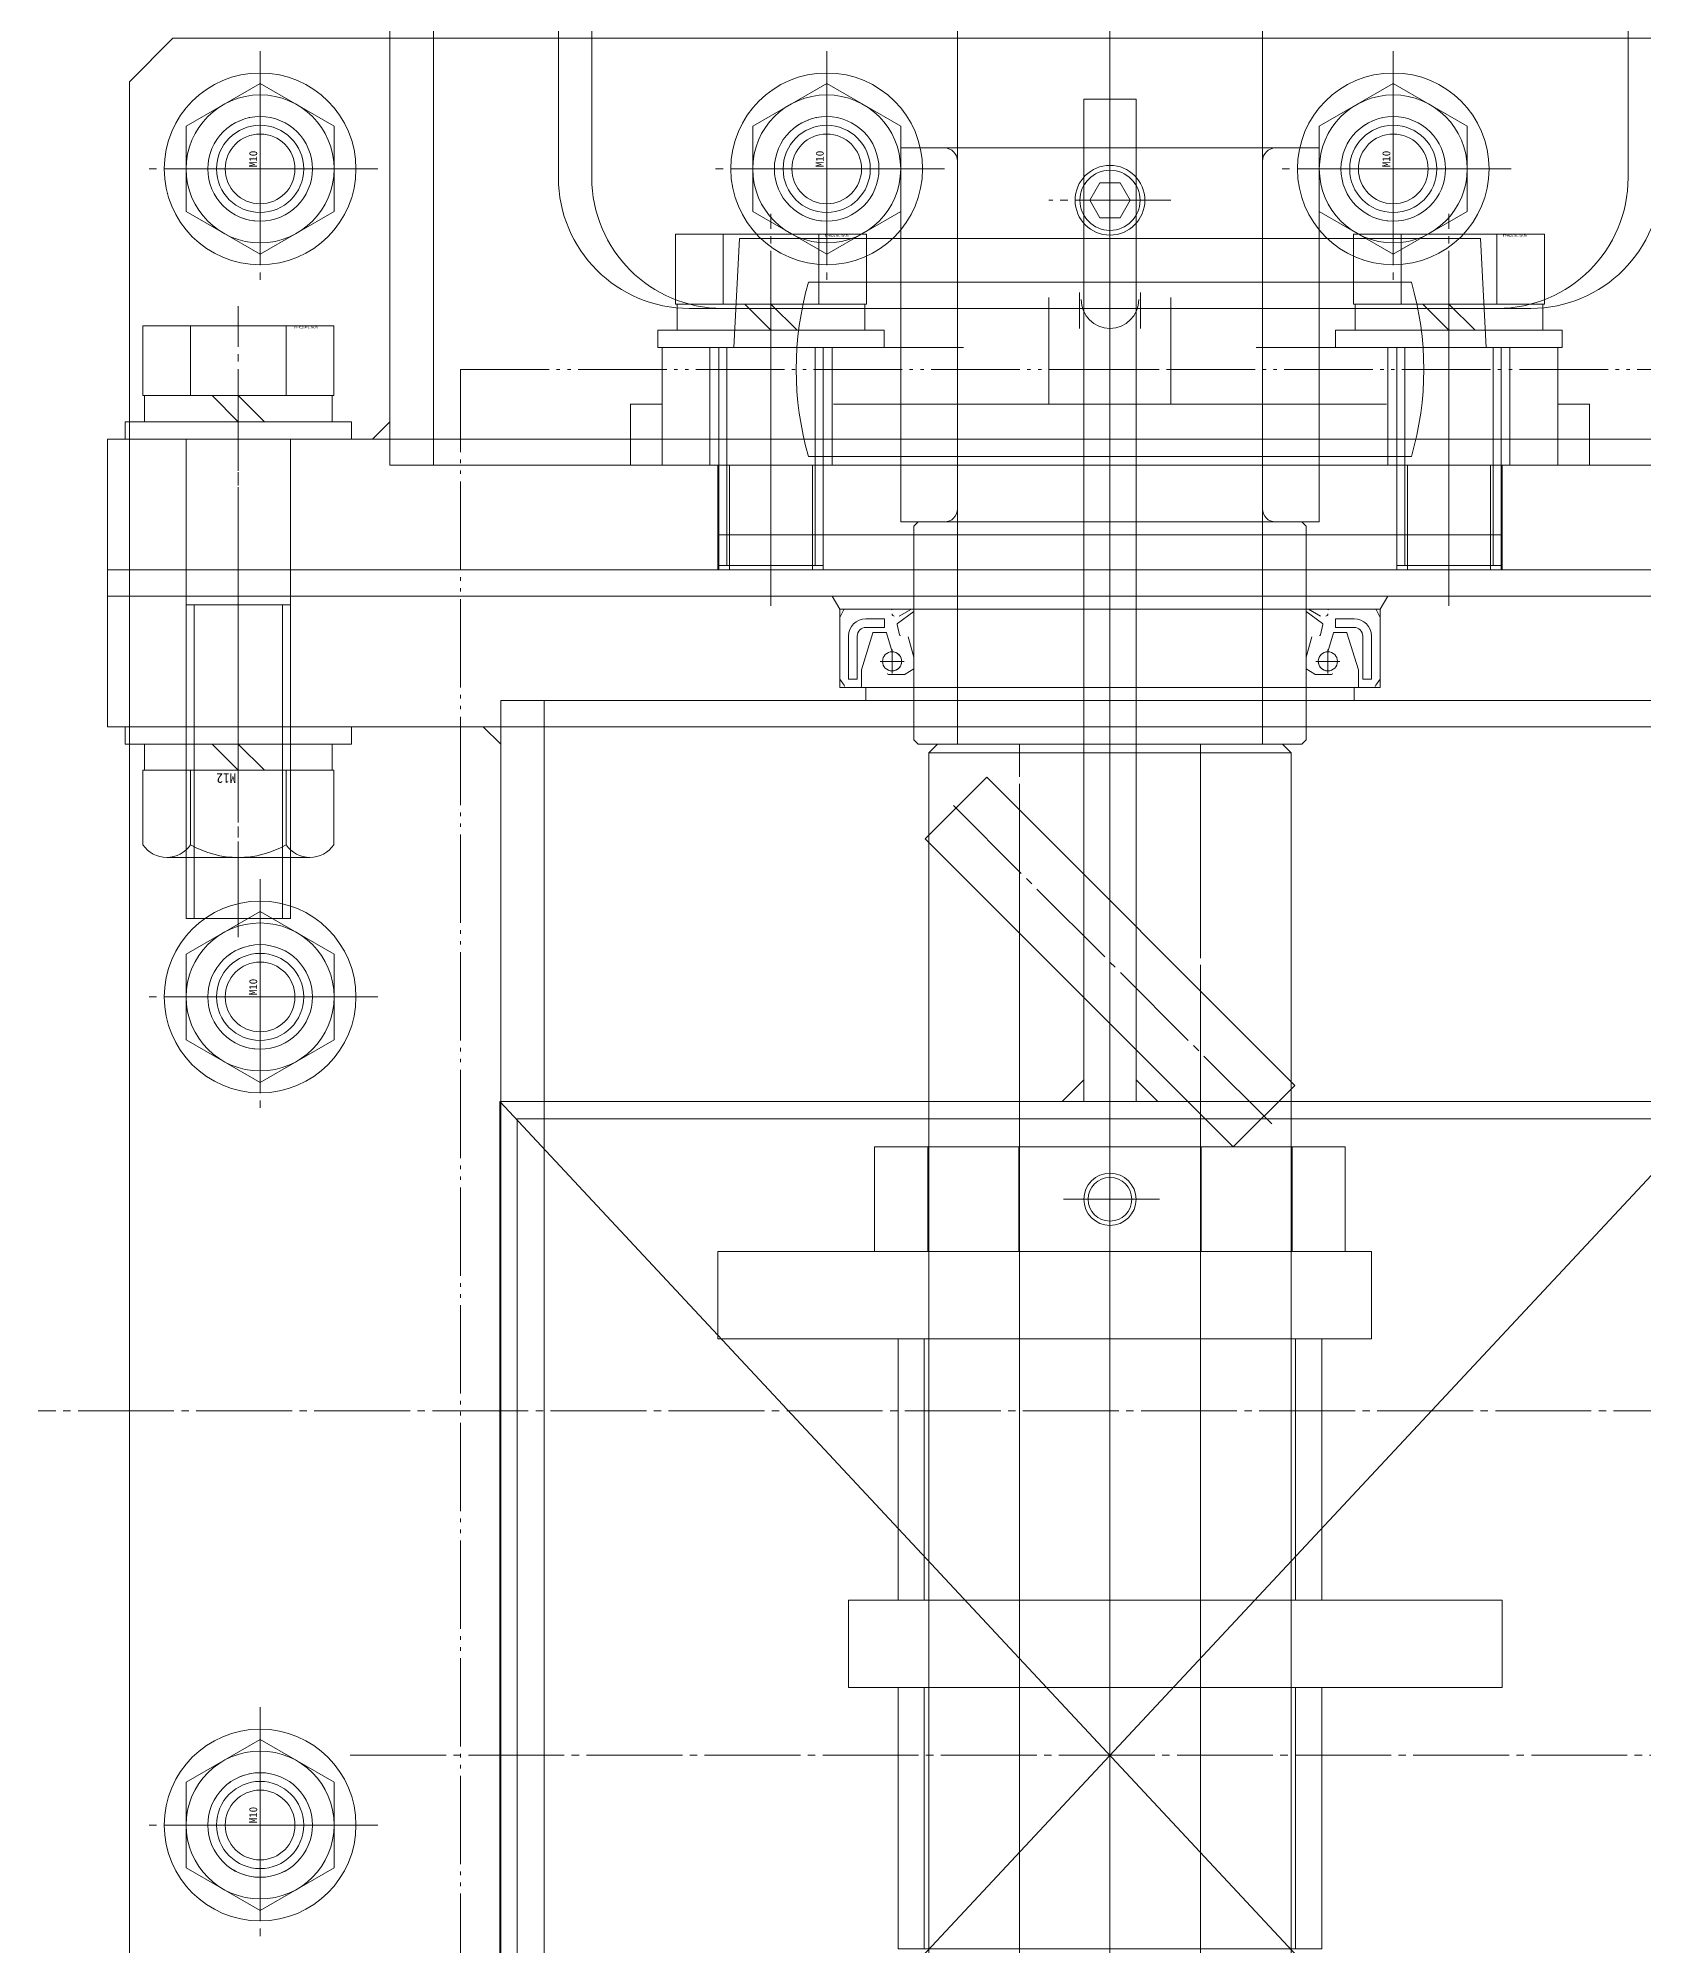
# Model space of a CAD drawing. Units: millimetres at full size. Extents: x -21196 to 21204, y -11807 to 11807.
# Drawn here: x -15722.5 to -15538.3, y -2213.5 to -1994.6 of the extents above; entities that cross this region are included whole.
import ezdxf
from ezdxf.enums import TextEntityAlignment as Align

# ---------------------------------------------------------------- set-up
doc = ezdxf.new("R2010")
doc.units = ezdxf.units.MM
doc.header["$LTSCALE"] = 0.5
doc.linetypes.add('USER3', pattern=[26.999999, 20.299999, -1.7, 0.8, -1.7, 0.8, -1.7])
doc.linetypes.add('USER4', pattern=[27.1, 22, -1.7, 1.7, -1.7])
doc.layers.add('1-0_設備-5(241129配置図菊池追記(立面図).jww)(機器配置図 260128.dwg)', color=7, linetype='Continuous', lineweight=9)
doc.styles.add('ＭＳ ゴシック', font='')
doc.styles.get('ＭＳ ゴシック').set_extended_font_data('MS Gothic')

msp = doc.modelspace()

# ---------------------------------------------------------------- linework, layer by layer
at = {"layer": '1-0_設備-5(241129配置図菊池追記(立面図).jww)(機器配置図 260128.dwg)', "linetype": 'USER4'}
for p, q in [((-15599.5215, -2825.1471), (-15599.5215, -1610.1471)), ((-15599.5215, -3335.6475), (-15599.5215, -1770.7806)), ((-15599.5215, -2061.6477), (-15599.5215, -1869.3461)), ((-15599.5215, -3372.246), (-15599.5215, -1986.1498)), ((-15697.0215, -1996.1354), (-15697.0215, -2023.16)), ((-15632.0215, -1996.1354), (-15632.0215, -2023.16)), ((-15567.0215, -1996.1354), (-15567.0215, -2023.16)), ((-15697.0215, -1999.3088), (-15697.0215, -2019.9855)), ((-15697.0215, -1999.3093), (-15697.0215, -2019.986)), ((-15632.0215, -1999.3088), (-15632.0215, -2019.9855)), ((-15632.0215, -1999.3093), (-15632.0215, -2019.986)), ((-15567.0215, -1999.3088), (-15567.0215, -2019.9855)), ((-15567.0215, -1999.3093), (-15567.0215, -2019.986)), ((-15683.5093, -2009.6477), (-15710.5338, -2009.6477)), ((-15686.6832, -2009.6471), (-15707.3599, -2009.6471)), ((-15686.6832, -2009.6477), (-15707.3599, -2009.6477)), ((-15618.5093, -2009.6477), (-15645.5338, -2009.6477)), ((-15621.6832, -2009.6471), (-15642.3599, -2009.6471)), ((-15621.6832, -2009.6477), (-15642.3599, -2009.6477)), ((-15553.5093, -2009.6477), (-15580.5338, -2009.6477)), ((-15556.6832, -2009.6471), (-15577.3599, -2009.6471)), ((-15556.6832, -2009.6477), (-15577.3599, -2009.6477)), ((-15592.5215, -2013.2477), (-15606.5215, -2013.2477)), ((-15638.4124, -2057.1571), (-15638.4124, -2014.7939)), ((-15560.6307, -2057.1571), (-15560.6307, -2014.7939)), ((-15699.5215, -2097.8045), (-15699.5215, -2025.4072)), ((-15638.4124, -2026.4898), (-15638.4124, -2046.9197)), ((-15560.6307, -2026.4898), (-15560.6307, -2046.9197)), ((-15699.5215, -2033.2814), (-15699.5215, -2062.9081)), ((-15638.4124, -2039.5045), (-15638.4124, -2059.7663)), ((-15560.6307, -2039.5045), (-15560.6307, -2059.7663)), ((-15699.5215, -2051.6508), (-15699.5215, -2081.0242)), ((-15699.5215, -2073.6477), (-15699.5215, -2088.6477)), ((-15580.96, -2119.2091), (-15618.0831, -2082.086)), ((-15697.0215, -2091.1354), (-15697.0215, -2118.16)), ((-15697.0215, -2094.3088), (-15697.0215, -2114.9855)), ((-15697.0215, -2094.3093), (-15697.0215, -2114.986)), ((-15683.5093, -2104.6477), (-15710.5338, -2104.6477)), ((-15686.6832, -2104.6471), (-15707.3599, -2104.6471)), ((-15686.6832, -2104.6477), (-15707.3599, -2104.6477)), ((-15599.5215, -2133.5364), (-15599.5215, -2122.1851)), ((-15593.8459, -2127.8607), (-15605.1972, -2127.8607)), ((-15476.557, -2152.1471), (-15722.4861, -2152.1471)), ((-15697.0215, -2186.1354), (-15697.0215, -2213.16)), ((-15697.0215, -2189.3088), (-15697.0215, -2209.9855)), ((-15697.0215, -2189.3093), (-15697.0215, -2209.986)), ((-15686.6802, -2191.6477), (-15512.3629, -2191.6477)), ((-15683.5093, -2199.6477), (-15710.5338, -2199.6477)), ((-15686.6832, -2199.6471), (-15707.3599, -2199.6471)), ((-15686.6832, -2199.6477), (-15707.3599, -2199.6477))]:
    msp.add_line(p, q, dxfattribs=at)
at = {"layer": '1-0_設備-5(241129配置図菊池追記(立面図).jww)(機器配置図 260128.dwg)'}
for p, q in [((-15617.0215, -2075.6475), (-15617.0215, -1777.6475)), ((-15582.0215, -2075.6475), (-15582.0215, -1777.6475)), ((-15677.1215, -1887.6477), (-15677.1215, -2043.6477)), ((-15682.1215, -2040.6477), (-15682.1215, -1890.6477)), ((-15617.0215, -1907.1477), (-15617.0215, -2007.2477)), ((-15582.0215, -1907.1477), (-15582.0215, -2007.2477)), ((-15662.7968, -2010.6477), (-15662.7968, -1920.6477)), ((-15658.9666, -2010.6477), (-15658.9666, -1920.6477)), ((-15540.0765, -1920.6477), (-15540.0765, -2010.6477)), ((-15682.1215, -1994.6477), (-15516.9215, -1994.6477)), ((-15705.5085, -2014.5477), (-15705.5085, -2004.7477)), ((-15640.5085, -2014.5477), (-15640.5085, -2004.7477)), ((-15575.5085, -2014.5477), (-15575.5085, -2004.7477)), ((-15575.5215, -2007.2477), (-15623.5215, -2007.2477)), ((-15617.0215, -2048.6477), (-15617.0215, -2008.7477)), ((-15599.5215, -2007.2477), (-15599.5215, -2051.6477)), ((-15582.0215, -2048.6477), (-15582.0215, -2008.7477)), ((-15705.5085, -2014.5477), (-15697.0215, -2019.4477)), ((-15640.5085, -2014.5477), (-15632.0215, -2019.4477)), ((-15575.5085, -2014.5477), (-15567.0215, -2019.4477)), ((-15649.3821, -2017.1477), (-15627.4428, -2017.1477)), ((-15649.3821, -2025.1477), (-15649.3821, -2017.1477)), ((-15643.8972, -2025.1477), (-15643.8972, -2017.1477)), ((-15642.0215, -2017.6477), (-15642.6794, -2030.1477)), ((-15642.0215, -2017.6477), (-15557.0215, -2017.6477)), ((-15632.9276, -2025.1477), (-15632.9276, -2017.1477)), ((-15627.4428, -2025.1477), (-15627.4428, -2017.1477)), ((-15571.6003, -2017.1477), (-15549.661, -2017.1477)), ((-15571.6003, -2025.1477), (-15571.6003, -2017.1477)), ((-15566.1155, -2025.1477), (-15566.1155, -2017.1477)), ((-15557.0215, -2017.6477), (-15556.3636, -2030.1477)), ((-15555.1458, -2025.1477), (-15555.1458, -2017.1477)), ((-15549.661, -2025.1477), (-15549.661, -2017.1477)), ((-15634.1048, -2022.6477), (-15564.9383, -2022.6477)), ((-15606.5215, -2024.4092), (-15606.5215, -2036.6477)), ((-15603.0215, -2027.9594), (-15603.0215, -2023.8183)), ((-15596.0215, -2027.9594), (-15596.0215, -2023.8183)), ((-15592.5215, -2024.4092), (-15592.5215, -2036.6477)), ((-15649.3821, -2025.1477), (-15627.4428, -2025.1477)), ((-15649.1624, -2025.1477), (-15649.1624, -2028.1477)), ((-15551.2463, -2025.6477), (-15647.7968, -2025.6477)), ((-15638.4124, -2028.1477), (-15641.4124, -2025.1477)), ((-15638.4124, -2025.1477), (-15635.4124, -2028.1477)), ((-15627.6624, -2028.1477), (-15627.6624, -2025.1477)), ((-15571.6003, -2025.1477), (-15549.661, -2025.1477)), ((-15571.3807, -2025.1477), (-15571.3807, -2028.1477)), ((-15560.6307, -2028.1477), (-15563.6307, -2025.1477)), ((-15560.6307, -2025.1477), (-15557.6307, -2028.1477)), ((-15549.8807, -2028.1477), (-15549.8807, -2025.1477)), ((-15710.4912, -2027.6477), (-15688.5519, -2027.6477)), ((-15710.4912, -2035.6477), (-15710.4912, -2027.6477)), ((-15705.0064, -2035.6477), (-15705.0064, -2027.6477)), ((-15694.0367, -2035.6477), (-15694.0367, -2027.6477)), ((-15688.5519, -2035.6477), (-15688.5519, -2027.6477)), ((-15651.4124, -2028.1477), (-15625.4124, -2028.1477)), ((-15651.4124, -2028.1477), (-15651.4124, -2030.1477)), ((-15625.4124, -2030.1477), (-15625.4124, -2028.1477)), ((-15573.6307, -2028.1477), (-15547.6307, -2028.1477)), ((-15573.6307, -2028.1477), (-15573.6307, -2030.1477)), ((-15547.6307, -2030.1477), (-15547.6307, -2028.1477)), ((-15651.4124, -2030.1477), (-15625.4124, -2030.1477)), ((-15650.9124, -2043.6477), (-15650.9124, -2030.1477)), ((-15616.3077, -2030.1477), (-15650.9124, -2030.1477)), ((-15645.4124, -2043.6477), (-15645.4124, -2030.1477)), ((-15644.4124, -2055.1477), (-15644.4124, -2030.1477)), ((-15643.4654, -2055.1477), (-15643.4654, -2030.1477)), ((-15633.3594, -2055.1477), (-15633.3594, -2030.1477)), ((-15632.4124, -2055.1477), (-15632.4124, -2030.1477)), ((-15631.4124, -2043.6477), (-15631.4124, -2030.1477)), ((-15582.7354, -2030.1477), (-15548.1307, -2030.1477)), ((-15573.6307, -2030.1477), (-15547.6307, -2030.1477)), ((-15567.6307, -2043.6477), (-15567.6307, -2030.1477)), ((-15566.6307, -2055.1477), (-15566.6307, -2030.1477)), ((-15565.6837, -2055.1477), (-15565.6837, -2030.1477)), ((-15555.5777, -2055.1477), (-15555.5777, -2030.1477)), ((-15554.6307, -2055.1477), (-15554.6307, -2030.1477)), ((-15553.6307, -2043.6477), (-15553.6307, -2030.1477)), ((-15548.1307, -2043.6477), (-15548.1307, -2030.1477)), ((-15594.246, -2032.6477), (-15604.7971, -2032.6477)), ((-15710.4912, -2035.6477), (-15688.5519, -2035.6477)), ((-15710.2715, -2035.6477), (-15710.2715, -2038.6477)), ((-15699.5215, -2038.6477), (-15702.5215, -2035.6477)), ((-15699.5215, -2035.6477), (-15696.5215, -2038.6477)), ((-15688.7715, -2038.6477), (-15688.7715, -2035.6477)), ((-15654.5215, -2036.6477), (-15650.9124, -2036.6477)), ((-15567.7984, -2036.6477), (-15631.2446, -2036.6477)), ((-15548.1307, -2036.6477), (-15544.5215, -2036.6477)), ((-15544.5215, -2043.6477), (-15544.5215, -2036.6477)), ((-15712.5215, -2038.6477), (-15686.5215, -2038.6477)), ((-15712.5215, -2038.6477), (-15712.5215, -2040.6477)), ((-15686.5215, -2040.6477), (-15686.5215, -2038.6477)), ((-15712.5215, -2040.6477), (-15686.5215, -2040.6477)), ((-15712.0215, -2040.6477), (-15712.0215, -2073.6477)), ((-15705.5215, -2095.6477), (-15705.5215, -2040.6477)), ((-15693.5215, -2095.6477), (-15693.5215, -2040.6477)), ((-15682.1215, -2040.6477), (-15682.1215, -2043.6477)), ((-15682.1215, -2043.6477), (-15516.9215, -2043.6477)), ((-15644.5215, -2043.6477), (-15644.5215, -2055.6477)), ((-15644.5215, -2051.6477), (-15644.5215, -2043.6477)), ((-15644.4124, -2043.6477), (-15644.4124, -2055.6477)), ((-15643.1624, -2043.6477), (-15643.1624, -2055.6477)), ((-15634.1048, -2042.6477), (-15564.9383, -2042.6477)), ((-15633.6624, -2043.6477), (-15633.6624, -2055.6477)), ((-15632.4124, -2043.6477), (-15632.4124, -2055.6477)), ((-15566.6307, -2043.6477), (-15566.6307, -2055.6477)), ((-15565.3807, -2043.6477), (-15565.3807, -2055.6477)), ((-15555.8807, -2043.6477), (-15555.8807, -2055.6477)), ((-15554.6307, -2043.6477), (-15554.6307, -2055.6477)), ((-15554.5215, -2043.6477), (-15554.5215, -2055.6477)), ((-15554.5215, -2051.6477), (-15554.5215, -2043.6477)), ((-15575.5215, -2050.1477), (-15623.5215, -2050.1477)), ((-15599.5215, -2075.6475), (-15599.5215, -2050.1477)), ((-15554.5215, -2051.6477), (-15644.5215, -2051.6477)), ((-15644.4124, -2055.1477), (-15632.4124, -2055.1477)), ((-15566.6307, -2055.1477), (-15554.6307, -2055.1477)), ((-15630.5215, -2060.1477), (-15631.3876, -2058.6477)), ((-15568.5215, -2060.1477), (-15567.6555, -2058.6477)), ((-15705.5215, -2059.6477), (-15693.5215, -2059.6477)), ((-15704.5745, -2095.6477), (-15704.5745, -2059.6477)), ((-15694.4685, -2095.6477), (-15694.4685, -2059.6477)), ((-15630.5215, -2060.1477), (-15568.5215, -2060.1477)), ((-15630.5215, -2068.1165), (-15630.5215, -2061.1713)), ((-15630.5215, -2068.1165), (-15630.5215, -2061.1713)), ((-15630.511, -2061.1266), (-15630.0492, -2060.203)), ((-15630.511, -2061.1266), (-15630.0492, -2060.203)), ((-15629.9597, -2060.1477), (-15624.6215, -2060.1477)), ((-15622.0215, -2060.4401), (-15623.9033, -2061.7964)), ((-15623.6922, -2060.9504), (-15622.297, -2060.1477)), ((-15622.0215, -2069.1477), (-15622.0215, -2060.1477)), ((-15599.5215, -2060.1477), (-15599.5215, -2069.1477)), ((-15577.0215, -2069.1477), (-15577.0215, -2060.1477)), ((-15577.0215, -2060.4401), (-15575.1398, -2061.7964)), ((-15575.3508, -2060.9504), (-15576.7461, -2060.1477)), ((-15569.0833, -2060.1477), (-15574.4215, -2060.1477)), ((-15568.5321, -2061.1266), (-15568.9939, -2060.203)), ((-15568.5321, -2061.1266), (-15568.9939, -2060.203)), ((-15568.5215, -2068.1165), (-15568.5215, -2061.1713)), ((-15568.5215, -2068.1165), (-15568.5215, -2061.1713)), ((-15628.5215, -2068.1977), (-15628.5215, -2063.2542)), ((-15626.711, -2062.8875), (-15628.016, -2067.1317)), ((-15625.2646, -2062.8205), (-15626.6166, -2062.8205)), ((-15624.5215, -2065.0477), (-15625.1715, -2062.8841)), ((-15623.9375, -2061.9152), (-15623.6565, -2063.1065)), ((-15575.1056, -2061.9152), (-15575.3866, -2063.1065)), ((-15574.5215, -2065.0477), (-15573.8716, -2062.8841)), ((-15573.7784, -2062.8205), (-15572.4265, -2062.8205)), ((-15572.332, -2062.8875), (-15571.0271, -2067.1317)), ((-15570.5215, -2068.1977), (-15570.5215, -2063.2542)), ((-15624.5215, -2064.7727), (-15624.5215, -2067.5227)), ((-15574.5215, -2064.7727), (-15574.5215, -2067.5227)), ((-15630.0215, -2068.8719), (-15630.5038, -2068.1733)), ((-15630.0215, -2068.8719), (-15630.5038, -2068.1733)), ((-15628.0215, -2067.1646), (-15628.0215, -2069.0477)), ((-15625.8965, -2066.1477), (-15623.1465, -2066.1477)), ((-15623.0664, -2067.6477), (-15624.9411, -2067.6477)), ((-15575.9767, -2067.6477), (-15574.1019, -2067.6477)), ((-15573.1465, -2066.1477), (-15575.8965, -2066.1477)), ((-15571.0215, -2067.1646), (-15571.0215, -2069.0477)), ((-15569.0215, -2068.8719), (-15568.5392, -2068.1733)), ((-15569.0215, -2068.8719), (-15568.5392, -2068.1733)), ((-15628.1215, -2069.1477), (-15629.5215, -2069.1477)), ((-15627.5215, -2069.1477), (-15627.5215, -2070.6477)), ((-15571.5215, -2069.1477), (-15571.5215, -2070.6477)), ((-15570.9215, -2069.1477), (-15569.5215, -2069.1477)), ((-15669.4215, -2070.6477), (-15529.6215, -2070.6477)), ((-15669.4215, -2073.6477), (-15669.4215, -2070.6477)), ((-15664.4215, -3354.6477), (-15664.4215, -2070.6477)), ((-15669.4215, -3348.6477), (-15669.4215, -2073.6477)), ((-15710.2715, -2078.6477), (-15710.2715, -2075.6477)), ((-15699.5215, -2078.6477), (-15702.5215, -2075.6477)), ((-15699.5215, -2075.6477), (-15696.5215, -2078.6477)), ((-15688.7715, -2075.6477), (-15688.7715, -2078.6477)), ((-15620.3061, -2076.6475), (-15578.7369, -2076.6475)), ((-15609.9138, -2079.3974), (-15609.9138, -2075.6475)), ((-15589.1292, -2100.182), (-15589.1292, -2075.6475)), ((-15710.4715, -2078.6477), (-15688.5715, -2078.6477)), ((-15710.4715, -2087.1807), (-15710.4715, -2078.6477)), ((-15704.9965, -2078.6477), (-15704.9965, -2087.1807)), ((-15694.0465, -2078.6477), (-15694.0465, -2087.1807)), ((-15688.5715, -2078.6477), (-15688.5715, -2087.1807)), ((-15609.9138, -2094.3263), (-15609.9138, -2080.1842)), ((-15691.3085, -2088.6477), (-15707.7335, -2088.6477)), ((-15609.9138, -2093.5395), (-15609.9138, -3323.6475)), ((-15705.5215, -2095.6477), (-15693.5215, -2095.6477)), ((-15705.5085, -2109.5477), (-15705.5085, -2099.7477)), ((-15589.1292, -2115.1109), (-15589.1292, -2100.9688)), ((-15705.5085, -2109.5477), (-15697.0215, -2114.4477)), ((-15589.1292, -2114.3241), (-15589.1292, -3323.6475)), ((-15529.5215, -2266.6477), (-15669.5215, -2116.6477)), ((-15669.5215, -2266.6477), (-15529.5215, -2116.6477)), ((-15620.4216, -2121.8607), (-15620.4216, -2133.8607)), ((-15609.9716, -2121.8607), (-15609.9716, -2133.8607)), ((-15589.0715, -2121.8607), (-15589.0715, -2133.8607)), ((-15578.6215, -2121.8607), (-15578.6215, -2133.8607)), ((-15620.3061, -2133.8607), (-15620.3061, -2143.8607)), ((-15609.9138, -2133.8607), (-15609.9138, -2143.8607)), ((-15589.1292, -2133.8607), (-15589.1292, -2143.8607)), ((-15578.7369, -2133.8607), (-15578.7369, -2143.8607)), ((-15620.8215, -2173.8607), (-15620.8215, -2143.8607)), ((-15599.5215, -2173.8607), (-15599.5215, -2143.8607)), ((-15578.2215, -2173.8607), (-15578.2215, -2143.8607)), ((-15620.3061, -2183.8607), (-15620.3061, -2173.8607)), ((-15609.9138, -2183.8607), (-15609.9138, -2173.8607)), ((-15599.5215, -2183.8607), (-15599.5215, -2173.8607)), ((-15589.1292, -2183.8607), (-15589.1292, -2173.8607)), ((-15578.7369, -2183.8607), (-15578.7369, -2173.8607)), ((-15620.8215, -2213.8607), (-15620.8215, -2183.8607)), ((-15599.5215, -2213.8607), (-15599.5215, -2183.8607)), ((-15578.2215, -2213.8607), (-15578.2215, -2183.8607)), ((-15705.5085, -2204.5477), (-15705.5085, -2194.7477)), ((-15705.5085, -2204.5477), (-15697.0215, -2209.4477))]:
    msp.add_line(p, q, dxfattribs=at)
at = {"layer": '1-0_設備-5(241129配置図菊池追記(立面図).jww)(機器配置図 260128.dwg)', "linetype": 'USER3'}
for points in [[(-15712.0215, -2304.6471), (-15712.0215, -1999.6471), (-15707.0215, -1994.6471), (-15492.0215, -1994.6471), (-15487.0215, -1999.6471), (-15487.0215, -2304.6471), (-15492.0215, -2309.6471), (-15707.0215, -2309.6471)], [(-15674.0215, -2271.6471), (-15674.0215, -2032.6471), (-15525.0215, -2032.6471), (-15525.0215, -2271.6471)]]:
    msp.add_lwpolyline(points, close=True, dxfattribs=at)
at = {"layer": '1-0_設備-5(241129配置図菊池追記(立面図).jww)(機器配置図 260128.dwg)'}
for points in [[(-15712.0215, -2040.6477), (-15712.0215, -1999.6477), (-15707.0215, -1994.6477), (-15682.1215, -1994.6477)], [(-15688.5345, -2004.7477), (-15697.0215, -1999.8477), (-15705.5085, -2004.7477)], [(-15623.5345, -2004.7477), (-15632.0215, -1999.8477), (-15640.5085, -2004.7477)], [(-15558.5345, -2004.7477), (-15567.0215, -1999.8477), (-15575.5085, -2004.7477)], [(-15697.0215, -2019.4477), (-15688.5345, -2014.5477), (-15688.5345, -2004.7477)], [(-15632.0215, -2019.4477), (-15623.5345, -2014.5477), (-15623.5345, -2004.7477)], [(-15567.0215, -2019.4477), (-15558.5345, -2014.5477), (-15558.5345, -2004.7477)], [(-15623.5215, -2050.1477), (-15623.5215, -2017.6477), (-15623.5215, -2007.2477)], [(-15575.5215, -2050.1477), (-15575.5215, -2017.6477), (-15575.5215, -2007.2477)], [(-15544.5215, -2043.6477), (-15654.5215, -2043.6477), (-15654.5215, -2036.6477)], [(-15630.5215, -2060.1477), (-15630.5215, -2069.1477), (-15599.5215, -2069.1477)], [(-15629.9597, -2060.1477), (-15624.6215, -2060.1477), (-15622.0215, -2060.1477)], [(-15627.5215, -2062.2542), (-15625.4067, -2062.2542), (-15625.4067, -2061.2542), (-15627.5215, -2061.2542)], [(-15568.5215, -2060.1477), (-15568.5215, -2069.1477), (-15599.5215, -2069.1477)], [(-15569.0833, -2060.1477), (-15574.4215, -2060.1477), (-15577.0215, -2060.1477)], [(-15571.5215, -2062.2542), (-15573.6363, -2062.2542), (-15573.6363, -2061.2542), (-15571.5215, -2061.2542)], [(-15629.5215, -2063.2542), (-15629.5215, -2068.1977), (-15628.5215, -2068.1977)], [(-15622.6836, -2063.3205), (-15622.0215, -2065.6477), (-15622.0215, -2066.9852), (-15623.0117, -2067.6314)], [(-15576.3595, -2063.3205), (-15577.0215, -2065.6477), (-15577.0215, -2066.9852), (-15576.0313, -2067.6314)], [(-15569.5215, -2063.2542), (-15569.5215, -2068.1977), (-15570.5215, -2068.1977)], [(-15622.0215, -2069.1477), (-15628.1215, -2069.1477), (-15629.5215, -2069.1477)], [(-15577.0215, -2069.1477), (-15570.9215, -2069.1477), (-15569.5215, -2069.1477)], [(-15669.4215, -2309.6477), (-15707.0215, -2309.6477), (-15712.0215, -2304.6477), (-15712.0215, -2073.6477)], [(-15688.5345, -2099.7477), (-15697.0215, -2094.8477), (-15705.5085, -2099.7477)], [(-15697.0215, -2114.4477), (-15688.5345, -2109.5477), (-15688.5345, -2099.7477)], [(-15599.5215, -2121.8607), (-15599.5215, -2133.8607), (-15599.5215, -2143.8607)], [(-15688.5345, -2194.7477), (-15697.0215, -2189.8477), (-15705.5085, -2194.7477)], [(-15697.0215, -2209.4477), (-15688.5345, -2204.5477), (-15688.5345, -2194.7477)]]:
    msp.add_lwpolyline(points, dxfattribs=at)
for points in [[(-15602.5215, -2116.6477), (-15602.5215, -2001.6477), (-15596.5215, -2001.6477), (-15596.5215, -2116.6477)], [(-15598.3668, -2015.2477), (-15597.2121, -2013.2477), (-15598.3668, -2011.2477), (-15600.6762, -2011.2477), (-15601.8309, -2013.2477), (-15600.6762, -2015.2477)], [(-15682.1215, -2040.6477), (-15682.1215, -2038.6477), (-15684.1215, -2040.6477)], [(-15714.5215, -2040.6477), (-15714.5215, -2055.6477), (-15484.5215, -2055.6477), (-15484.5215, -2040.6477)], [(-15617.0215, -2075.6475), (-15617.0215, -2050.1477), (-15621.5215, -2050.1477), (-15622.0215, -2050.6477), (-15622.0215, -2075.1475), (-15621.5215, -2075.6475)], [(-15582.0215, -2075.6475), (-15582.0215, -2050.1477), (-15577.5215, -2050.1477), (-15577.0215, -2050.6477), (-15577.0215, -2075.1475), (-15577.5215, -2075.6475)], [(-15714.5215, -2058.6477), (-15714.5215, -2055.6477), (-15484.5215, -2055.6477), (-15484.5215, -2058.6477)], [(-15714.5215, -2058.6477), (-15714.5215, -2073.6477), (-15484.5215, -2073.6477), (-15484.5215, -2058.6477)], [(-15686.5215, -2075.6477), (-15712.5215, -2075.6477), (-15712.5215, -2073.6477), (-15686.5215, -2073.6477)], [(-15669.4215, -2073.6477), (-15669.4215, -2075.6477), (-15671.4215, -2073.6477)], [(-15620.3061, -3323.6475), (-15620.3061, -2076.6475), (-15619.3061, -2075.6475), (-15579.7369, -2075.6475), (-15578.7369, -2076.6475), (-15578.7369, -3323.6475), (-15580.7369, -3325.6475), (-15618.3061, -3325.6475)], [(-15578.3083, -2114.7897), (-15613.6637, -2079.4343), (-15620.7347, -2086.5054), (-15585.3794, -2121.8607)], [(-15602.5215, -2116.6477), (-15602.5215, -2114.1477), (-15605.0215, -2116.6477)], [(-15596.5215, -2116.6477), (-15596.5215, -2114.1477), (-15594.0215, -2116.6477)], [(-15669.5215, -2266.6477), (-15669.5215, -2116.6477), (-15529.5215, -2116.6477), (-15529.5215, -2266.6477)], [(-15667.5215, -2264.6477), (-15667.5215, -2118.6477), (-15531.5215, -2118.6477), (-15531.5215, -2264.6477)], [(-15626.5215, -2121.8607), (-15626.5215, -2133.8607), (-15572.5215, -2133.8607), (-15572.5215, -2121.8607)], [(-15644.5215, -2143.8607), (-15644.5215, -2133.8607), (-15569.5215, -2133.8607), (-15569.5215, -2143.8607)], [(-15575.2215, -2173.8607), (-15575.2215, -2143.8607), (-15623.8215, -2143.8607), (-15623.8215, -2173.8607)], [(-15554.5215, -2173.8607), (-15554.5215, -2183.8607), (-15629.5215, -2183.8607), (-15629.5215, -2173.8607)], [(-15575.2215, -2213.8607), (-15575.2215, -2183.8607), (-15623.8215, -2183.8607), (-15623.8215, -2213.8607)]]:
    msp.add_lwpolyline(points, close=True, dxfattribs=at)
for centre, radius in [((-15697.0215, -2009.6477), 11), ((-15632.0215, -2009.6477), 11), ((-15567.0215, -2009.6477), 11), ((-15697.0215, -2009.6477), 8.487), ((-15632.0215, -2009.6477), 8.487), ((-15567.0215, -2009.6477), 8.487), ((-15697.0215, -2009.6477), 6), ((-15697.0215, -2009.6477), 5), ((-15632.0215, -2009.6477), 6), ((-15632.0215, -2009.6477), 5), ((-15567.0215, -2009.6477), 6), ((-15567.0215, -2009.6477), 5), ((-15697.0215, -2009.6477), 4), ((-15632.0215, -2009.6477), 4), ((-15567.0215, -2009.6477), 4), ((-15599.5215, -2013.2477), 4), ((-15599.5215, -2013.2477), 3.45), ((-15624.5215, -2066.1477), 1.1), ((-15574.5215, -2066.1477), 1.1), ((-15697.0215, -2104.6477), 11), ((-15697.0215, -2104.6477), 8.487), ((-15697.0215, -2104.6477), 6), ((-15697.0215, -2104.6477), 5), ((-15697.0215, -2104.6477), 4), ((-15599.5215, -2127.8607), 3), ((-15599.5215, -2127.8607), 2.5), ((-15697.0215, -2199.6477), 11), ((-15697.0215, -2199.6477), 8.487), ((-15697.0215, -2199.6477), 6), ((-15697.0215, -2199.6477), 5), ((-15697.0215, -2199.6477), 4)]:
    msp.add_circle(centre, radius, dxfattribs=at)
at = {"layer": '1-0_設備-5(241129配置図菊池追記(立面図).jww)(機器配置図 260128.dwg)', "linetype": 'USER3'}
for centre in [(-15697.0215, -2009.6471), (-15632.0215, -2009.6471), (-15567.0215, -2009.6471), (-15697.0215, -2104.6471), (-15697.0215, -2199.6471)]:
    msp.add_circle(centre, 6, dxfattribs=at)
at = {"layer": '1-0_設備-5(241129配置図菊池追記(立面図).jww)(機器配置図 260128.dwg)'}
for centre, radius, start, end in [((-15618.5215, -2008.7477), 1.5, 0, 90), ((-15580.5215, -2008.7477), 1.5, 90, 180), ((-15647.7968, -2010.6477), 15, 180, 270), ((-15643.9666, -2010.6477), 15, 180, 270), ((-15555.0765, -2010.6477), 15, 270, 0), ((-15551.2463, -2010.6477), 15, 270, 0), ((-15599.5215, -2032.6477), 36, 163.872, 196.128), ((-15599.5215, -2032.6477), 36, 343.872, 16.128), ((-15599.5215, -2024.6465), 3.3, 180, 0), ((-15618.5215, -2048.6477), 1.5, 270, 0), ((-15580.5215, -2048.6477), 1.5, 180, 270), ((-15630.4215, -2061.1713), 0.1, 153.435, 180), ((-15630.4215, -2061.1713), 0.1, 153.435, 180), ((-15629.9597, -2060.2477), 0.1, 90, 153.435), ((-15629.9597, -2060.2477), 0.1, 90, 153.435), ((-15627.5215, -2063.2542), 2, 90, 180), ((-15624.6215, -2060.2477), 0.1, 0, 90), ((-15624.2715, -2060.7004), 0.25, 180, 270), ((-15574.7715, -2060.7004), 0.25, 270, 0), ((-15574.4215, -2060.2477), 0.1, 90, 180), ((-15571.5215, -2063.2542), 2, 0, 90), ((-15569.0833, -2060.2477), 0.1, 26.565, 90), ((-15569.0833, -2060.2477), 0.1, 26.565, 90), ((-15568.6215, -2061.1713), 0.1, 0, 26.565), ((-15568.6215, -2061.1713), 0.1, 0, 26.565), ((-15627.5215, -2063.2542), 1, 90, 180), ((-15626.6166, -2062.9205), 0.1, 90, 160.785), ((-15625.2646, -2062.9205), 0.1, 21.34, 90), ((-15623.8448, -2061.8775), 0.1, 125.782, 202.115), ((-15623.5176, -2063.0501), 0.15, 202.115, 257.012), ((-15575.5255, -2063.0501), 0.15, 282.988, 337.885), ((-15575.1982, -2061.8775), 0.1, 337.885, 54.218), ((-15573.7784, -2062.9205), 0.1, 90, 158.66), ((-15572.4265, -2062.9205), 0.1, 19.215, 90), ((-15571.5215, -2063.2542), 1, 0, 90), ((-15624.5215, -2066.1477), 1.1, 241.812, 90), ((-15574.5215, -2066.1477), 1.1, 90, 298.188), ((-15630.4215, -2068.1165), 0.1, 180, 214.62), ((-15630.4215, -2068.1165), 0.1, 180, 214.62), ((-15627.9215, -2067.1646), 0.1, 160.785, 180), ((-15624.9411, -2067.5477), 0.1, 180, 270), ((-15623.0664, -2067.5477), 0.1, 270, 303.13), ((-15575.9767, -2067.5477), 0.1, 236.87, 270), ((-15574.1019, -2067.5477), 0.1, 270, 0), ((-15571.1215, -2067.1646), 0.1, 0, 19.215), ((-15568.6215, -2068.1165), 0.1, 325.38, 0), ((-15568.6215, -2068.1165), 0.1, 325.38, 0), ((-15629.9215, -2068.908), 0.1, 180, 270), ((-15629.9215, -2068.908), 0.1, 180, 270), ((-15628.1215, -2069.0477), 0.1, 270, 0), ((-15570.9215, -2069.0477), 0.1, 180, 270), ((-15569.1215, -2068.908), 0.1, 270, 0), ((-15569.1215, -2068.908), 0.1, 270, 0), ((-15707.7335, -2085.3597), 3.288, 213.626, 326.374), ((-15699.5215, -2077.6977), 10.95, 240, 300), ((-15691.3085, -2085.3597), 3.288, 213.626, 326.374)]:
    msp.add_arc(centre, radius, start, end, dxfattribs=at)

# ---------------------------------------------------------------- texts
at = {"layer": '1-0_設備-5(241129配置図菊池追記(立面図).jww)(機器配置図 260128.dwg)', "style": 'ＭＳ ゴシック'}
for s, height, rotation, p in [('M10', 0.918, 90, (-15697.0848, -2009.4405)), ('M10', 0.918, 90, (-15632.0848, -2009.4405)), ('M10', 0.918, 90, (-15567.0848, -2009.4405)), ('M12', 1.102, 180, (-15699.7726, -2078.6765)), ('M10', 0.918, 90, (-15697.0848, -2104.4405)), ('M10', 0.918, 90, (-15697.0848, -2199.4405))]:
    msp.add_text(s, height=height, rotation=rotation, dxfattribs=at).set_placement(p, align=Align.BOTTOM_LEFT)
for s, p in [('BT-M12x30L,SW,PW', (-15632.2363, -2017.487)), ('BT-M12x30L,SW,PW', (-15554.4546, -2017.487)), ('BT-M12x60L,SW,PW', (-15693.1147, -2027.987))]:
    msp.add_text(s, height=0.2203, dxfattribs=at).set_placement(p, align=Align.BOTTOM_LEFT)

doc.saveas('drawing.dxf')
